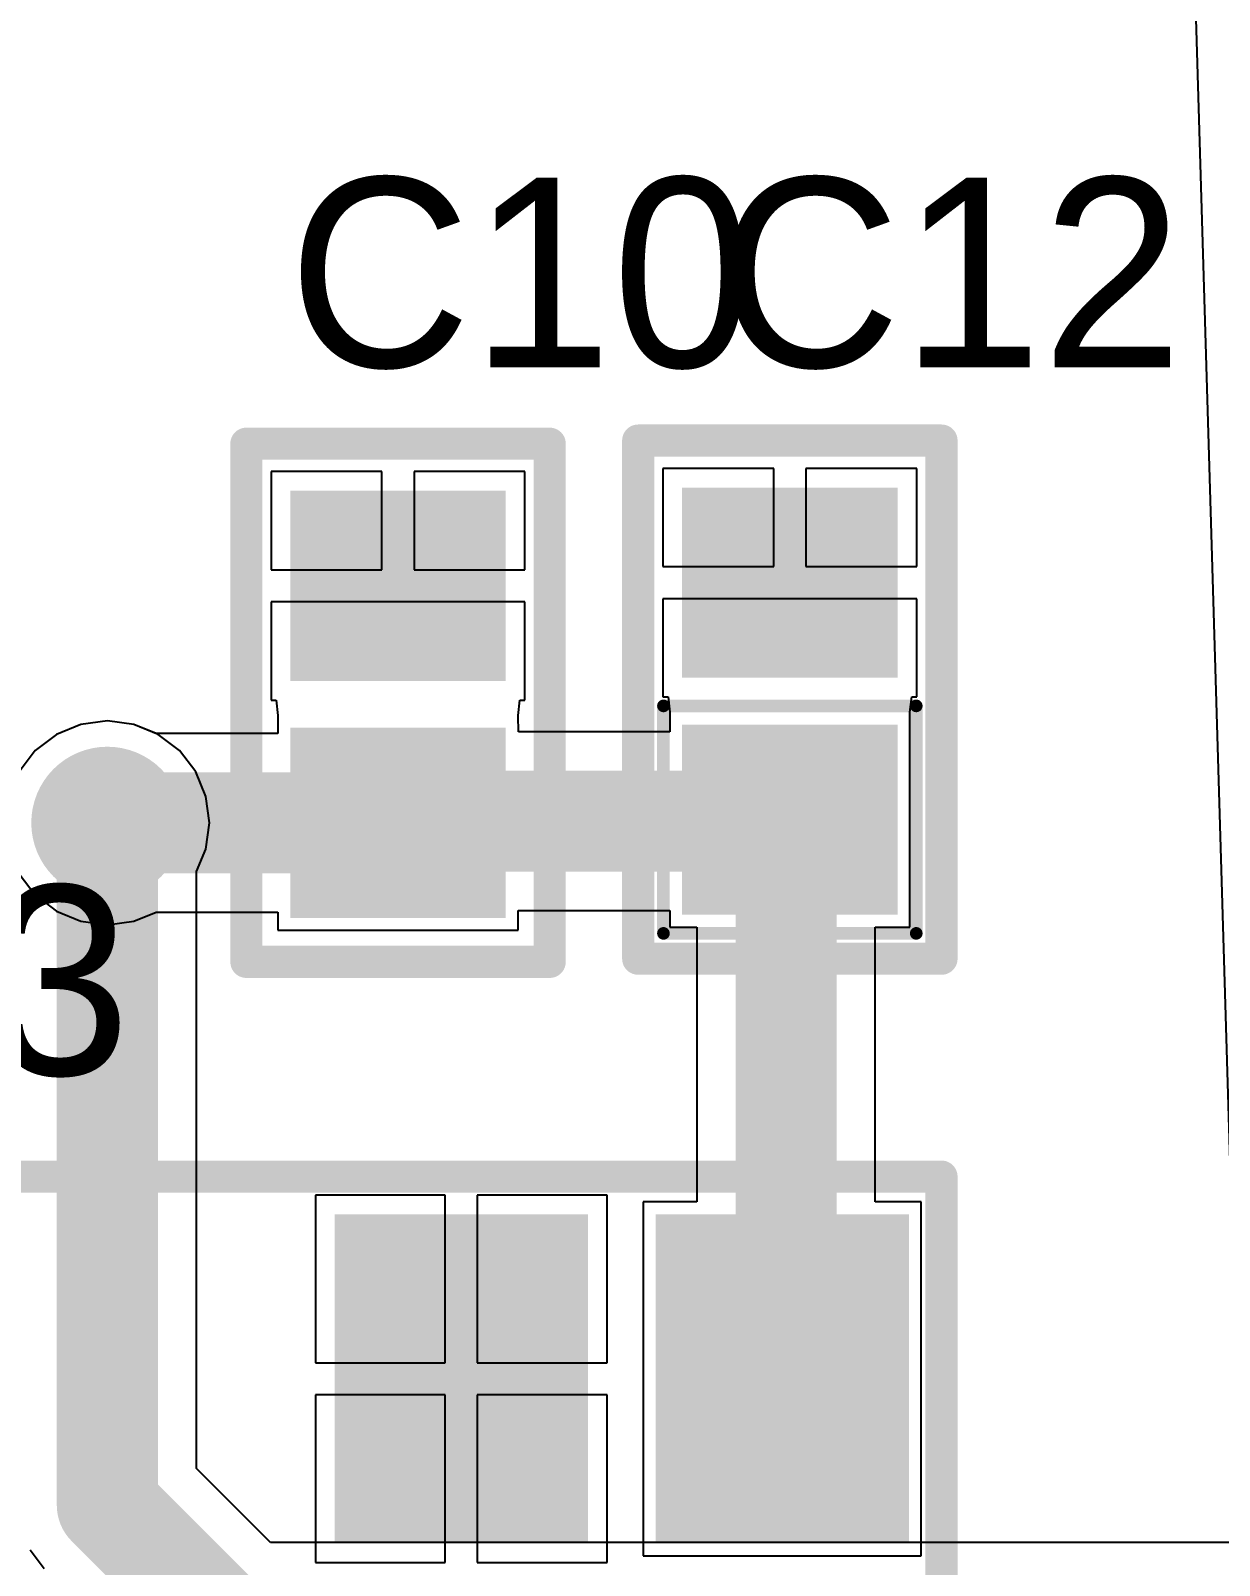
# Model space of a CAD drawing. Header units: millimetres. Extents: x -37 to 96, y -3 to 87.
# Drawn here: x 20.49 to 29.9, y 17.83 to 29.97 of the extents above; entities that cross this region are included whole.
import ezdxf

# ---------------------------------------------------------------- set-up
doc = ezdxf.new("R2010")
doc.units = ezdxf.units.MM
for name, color, linetype in [('BottomLayer', 5, 'Continuous'), ('BottomSolder', 6, 'Continuous'), ('MultiLayer', 9, 'Continuous'), ('TopLayer', 1, 'Continuous'), ('TopOverlay', 2, 'Continuous'), ('TopPaste', 8, 'Continuous'), ('TopSolder', 216, 'Continuous'), ('ViaHoleLayer', 16, 'Continuous')]:
    doc.layers.add(name, color=color, linetype=linetype)

# ---------------------------------------------------------------- blocks, each defined once
blk = doc.blocks.new('TMR1SM_SMD_27')
at = {"layer": 'TopLayer'}
for points in [[(-17.3, 14.34), (-14.9, 14.34), (-17.3, 16.14), (-14.9, 16.14)], [(-17.3, 11.8), (-14.9, 11.8), (-17.3, 13.6), (-14.9, 13.6)]]:
    blk.add_solid(points, dxfattribs=at)
at = {"layer": 'TopOverlay', "const_width": 0.254}
for points in [[(1.6, 16.5), (-17.7, 16.5)], [(-17.7, -1.3), (-17.7, 16.5)]]:
    blk.add_lwpolyline(points, dxfattribs=at)
at = {"layer": 'TopOverlay', "const_width": 0.127}
blk.add_lwpolyline([(-17.764, 16.5, 1), (-17.637, 16.5, 1)], format="xyb", close=True, dxfattribs=at)
blk.add_lwpolyline([(-17.764, 16.5, 1), (-17.637, 16.5, 1)], format="xyb", close=True, dxfattribs=at)
at = {"layer": 'TopPaste'}
for points in [[(-17.3, 14.34), (-14.9, 14.34), (-17.3, 16.14), (-14.9, 16.14)], [(-17.3, 11.8), (-14.9, 11.8), (-17.3, 13.6), (-14.9, 13.6)]]:
    blk.add_solid(points, dxfattribs=at)
at = {"layer": 'TopSolder'}
for points in [[(-17.402, 14.238), (-14.798, 14.238), (-17.402, 16.242), (-14.798, 16.242)], [(-17.402, 11.698), (-14.798, 11.698), (-17.402, 13.702), (-14.798, 13.702)]]:
    blk.add_solid(points, dxfattribs=at)
blk = doc.blocks.new('C______________0805_51')
at = {"layer": 'TopLayer'}
for points in [[(-0.65, -0.75), (0.65, -0.75), (-0.65, 0.75), (0.65, 0.75)], [(1.225, -0.75), (2.525, -0.75), (1.225, 0.75), (2.525, 0.75)]]:
    blk.add_solid(points, dxfattribs=at)
at = {"layer": 'TopOverlay'}
for points, const_width in [([(-1.1, 1.2), (3, 1.2)], 0.254), ([(-1.1, 1.2), (-1.1, -1.2)], 0.254), ([(3, 1.2), (3, -1.2)], 0.254), ([(-0.9, 1), (-0.9, -1)], 0.1), ([(-0.9, 1), (0.9, 1)], 0.1), ([(0.9, 1), (0.9, -1)], 0.1), ([(-0.9, -1), (0.9, -1)], 0.1), ([(-1.1, -1.2), (2, -1.2)], 0.254), ([(2, -1.2), (3, -1.2)], 0.254)]:
    blk.add_lwpolyline(points, dxfattribs=dict(at, const_width=const_width))
for points, const_width in [([(-1.164, 1.2, 1), (-1.037, 1.2, 1)], 0.127), ([(-1.164, 1.2, 1), (-1.037, 1.2, 1)], 0.127), ([(2.936, 1.2, 1), (3.063, 1.2, 1)], 0.127), ([(2.936, 1.2, 1), (3.063, 1.2, 1)], 0.127), ([(-0.925, 1, 1), (-0.875, 1, 1)], 0.05), ([(-0.925, 1, 1), (-0.875, 1, 1)], 0.05), ([(0.875, 1, 1), (0.925, 1, 1)], 0.05), ([(0.875, 1, 1), (0.925, 1, 1)], 0.05), ([(-0.925, -1, 1), (-0.875, -1, 1)], 0.05), ([(-0.925, -1, 1), (-0.875, -1, 1)], 0.05), ([(0.875, -1, 1), (0.925, -1, 1)], 0.05), ([(0.875, -1, 1), (0.925, -1, 1)], 0.05), ([(-1.164, -1.2, 1), (-1.037, -1.2, 1)], 0.127), ([(-1.164, -1.2, 1), (-1.037, -1.2, 1)], 0.127), ([(1.937, -1.2, 1), (2.064, -1.2, 1)], 0.127), ([(1.937, -1.2, 1), (2.064, -1.2, 1)], 0.127), ([(2.936, -1.2, 1), (3.063, -1.2, 1)], 0.127), ([(2.936, -1.2, 1), (3.063, -1.2, 1)], 0.127)]:
    blk.add_lwpolyline(points, format="xyb", close=True, dxfattribs=dict(at, const_width=const_width))
at = {"layer": 'TopPaste'}
for points in [[(-0.65, -0.75), (0.65, -0.75), (-0.65, 0.75), (0.65, 0.75)], [(1.225, -0.75), (2.525, -0.75), (1.225, 0.75), (2.525, 0.75)]]:
    blk.add_solid(points, dxfattribs=at)
at = {"layer": 'TopSolder'}
for points in [[(-0.752, -0.852), (0.752, -0.852), (-0.752, 0.852), (0.752, 0.852)], [(1.123, -0.852), (2.627, -0.852), (1.123, 0.852), (2.627, 0.852)]]:
    blk.add_solid(points, dxfattribs=at)
blk = doc.blocks.new('C_________0805_52')
at = {"layer": 'TopLayer'}
for points in [[(-0.65, -0.75), (0.65, -0.75), (-0.65, 0.75), (0.65, 0.75)], [(1.225, -0.75), (2.525, -0.75), (1.225, 0.75), (2.525, 0.75)]]:
    blk.add_solid(points, dxfattribs=at)
at = {"layer": 'TopOverlay', "const_width": 0.254}
for points in [[(-1.1, 1.2), (-1.1, -1.2)], [(-1.1, 1.2), (3, 1.2)], [(3, 1.2), (3, -1.2)], [(-1.1, -1.2), (2, -1.2)], [(2, -1.2), (3, -1.2)]]:
    blk.add_lwpolyline(points, dxfattribs=at)
at = {"layer": 'TopOverlay', "const_width": 0.127}
for points in [[(-1.164, 1.2, 1), (-1.037, 1.2, 1)], [(-1.164, 1.2, 1), (-1.037, 1.2, 1)], [(2.936, 1.2, 1), (3.063, 1.2, 1)], [(2.936, 1.2, 1), (3.063, 1.2, 1)], [(-1.164, -1.2, 1), (-1.037, -1.2, 1)], [(-1.164, -1.2, 1), (-1.037, -1.2, 1)], [(1.937, -1.2, 1), (2.064, -1.2, 1)], [(1.937, -1.2, 1), (2.064, -1.2, 1)], [(2.936, -1.2, 1), (3.063, -1.2, 1)], [(2.936, -1.2, 1), (3.063, -1.2, 1)]]:
    blk.add_lwpolyline(points, format="xyb", close=True, dxfattribs=at)
at = {"layer": 'TopPaste'}
for points in [[(-0.65, -0.75), (0.65, -0.75), (-0.65, 0.75), (0.65, 0.75)], [(1.225, -0.75), (2.525, -0.75), (1.225, 0.75), (2.525, 0.75)]]:
    blk.add_solid(points, dxfattribs=at)
at = {"layer": 'TopSolder'}
for points in [[(-0.752, -0.852), (0.752, -0.852), (-0.752, 0.852), (0.752, 0.852)], [(1.123, -0.852), (2.627, -0.852), (1.123, 0.852), (2.627, 0.852)]]:
    blk.add_solid(points, dxfattribs=at)

msp = doc.modelspace()

# ---------------------------------------------------------------- linework, layer by layer
at = {"layer": 'BottomLayer'}
for p, q in [((29.7, 30.5), (30, 20.4)), ((20.891, 24.479), (20.697, 24.399)), ((21.1, 24.507), (20.891, 24.479)), ((21.309, 24.479), (21.1, 24.507)), ((21.503, 24.399), (21.309, 24.479)), ((20.697, 24.399), (20.529, 24.271)), ((21.671, 24.271), (21.503, 24.399)), ((20.529, 24.271), (20.401, 24.103)), ((21.799, 24.103), (21.671, 24.271)), ((21.879, 23.909), (21.799, 24.103)), ((21.907, 23.7), (21.879, 23.909)), ((21.879, 23.491), (21.907, 23.7)), ((21.806, 23.314), (21.879, 23.491)), ((21.806, 18.592), (21.806, 23.314)), ((22.392, 18.006), (21.806, 18.592)), ((61.4, 18.006), (22.392, 18.006)), ((20.489, 17.947), (20.601, 17.801))]:
    msp.add_line(p, q, dxfattribs=at)
for points, const_width in [([(20.85, 23.7, 1), (21.35, 23.7, 1)], 0.5), ([(20.9, 23.7, 1), (21.3, 23.7, 1)], 0.4), ([(20.9, 18.3, 1), (21.3, 18.3, 1)], 0.4), ([(20.9, 18.3, 1), (21.3, 18.3, 1)], 0.4)]:
    msp.add_lwpolyline(points, format="xyb", close=True, dxfattribs=dict(at, const_width=const_width))
at = {"layer": 'BottomLayer', "const_width": 0.8}
for points in [[(21.1, 18.3), (21.1, 23.7)], [(21.1, 18.3), (22.1, 17.3)]]:
    msp.add_lwpolyline(points, dxfattribs=at)
at = {"layer": 'BottomSolder', "const_width": 0.602}
msp.add_lwpolyline([(20.799, 23.7, 1), (21.401, 23.7, 1)], format="xyb", close=True, dxfattribs=at)
at = {"layer": 'MultiLayer', "const_width": 0.5}
msp.add_lwpolyline([(20.85, 23.7, 1), (21.35, 23.7, 1)], format="xyb", close=True, dxfattribs=at)
at = {"layer": 'TopLayer'}
for p, q in [((23.273, 26.479), (22.396, 26.479)), ((22.396, 26.479), (22.396, 25.702)), ((23.273, 25.702), (23.273, 26.479)), ((24.404, 26.479), (23.527, 26.479)), ((23.527, 26.479), (23.527, 25.702)), ((24.404, 25.702), (24.404, 26.479)), ((26.373, 26.504), (25.496, 26.504)), ((25.496, 26.504), (25.496, 25.727)), ((26.373, 25.727), (26.373, 26.504)), ((27.504, 26.504), (26.627, 26.504)), ((26.627, 26.504), (26.627, 25.727)), ((27.504, 25.727), (27.504, 26.504)), ((22.396, 25.702), (23.273, 25.702)), ((23.527, 25.702), (24.404, 25.702)), ((25.496, 25.727), (26.373, 25.727)), ((26.627, 25.727), (27.504, 25.727)), ((23.4, 25.448), (22.396, 25.448)), ((22.396, 25.448), (22.396, 24.671)), ((24.404, 25.448), (23.4, 25.448)), ((24.404, 24.671), (24.404, 25.448)), ((26.5, 25.473), (25.496, 25.473)), ((25.496, 25.473), (25.496, 24.696)), ((27.504, 25.473), (26.5, 25.473)), ((27.504, 24.696), (27.504, 25.473)), ((22.396, 24.671), (22.436, 24.671)), ((22.436, 24.671), (22.45, 24.55)), ((24.35, 24.55), (24.364, 24.671)), ((24.364, 24.671), (24.404, 24.671)), ((25.496, 24.696), (25.536, 24.696)), ((25.536, 24.696), (25.55, 24.575)), ((27.45, 24.575), (27.464, 24.696)), ((27.464, 24.696), (27.504, 24.696)), ((22.45, 24.55), (22.45, 24.544)), ((22.45, 24.544), (22.45, 24.406)), ((24.35, 24.546), (24.35, 24.55)), ((24.354, 24.419), (24.35, 24.546)), ((25.55, 24.575), (25.55, 24.569)), ((25.55, 24.569), (25.55, 24.419)), ((27.45, 24.569), (27.45, 24.575)), ((27.45, 22.875), (27.45, 24.569)), ((20.891, 24.479), (20.697, 24.399)), ((21.1, 24.507), (20.891, 24.479)), ((21.309, 24.479), (21.1, 24.507)), ((21.486, 24.406), (21.309, 24.479)), ((25.55, 24.419), (24.354, 24.419)), ((20.697, 24.399), (20.529, 24.271)), ((22.45, 24.406), (21.486, 24.406)), ((20.529, 24.271), (20.401, 24.103)), ((20.401, 23.297), (20.529, 23.129)), ((20.529, 23.129), (20.697, 23.001)), ((20.697, 23.001), (20.891, 22.921)), ((21.309, 22.921), (21.486, 22.994)), ((21.486, 22.994), (22.45, 22.994)), ((22.45, 22.994), (22.45, 22.85)), ((24.35, 22.85), (24.35, 23.006)), ((24.35, 23.006), (25.55, 23.006)), ((25.55, 23.006), (25.55, 22.875)), ((20.891, 22.921), (21.1, 22.893)), ((21.1, 22.893), (21.309, 22.921)), ((22.45, 22.85), (24.35, 22.85)), ((25.55, 22.875), (25.764, 22.875)), ((25.764, 22.875), (25.764, 20.7)), ((27.176, 20.7), (27.176, 22.875)), ((27.176, 22.875), (27.45, 22.875)), ((23.773, 20.754), (22.746, 20.754)), ((22.746, 20.754), (22.746, 19.427)), ((23.773, 19.427), (23.773, 20.754)), ((25.054, 20.754), (24.027, 20.754)), ((24.027, 20.754), (24.027, 19.427)), ((25.054, 19.427), (25.054, 20.754)), ((25.764, 20.7), (25.34, 20.7)), ((25.34, 20.7), (25.34, 17.9)), ((27.54, 20.7), (27.176, 20.7)), ((27.54, 17.9), (27.54, 20.7)), ((22.746, 19.427), (23.773, 19.427)), ((24.027, 19.427), (25.054, 19.427)), ((23.773, 19.173), (22.746, 19.173)), ((22.746, 19.173), (22.746, 17.846)), ((23.773, 17.846), (23.773, 19.173)), ((25.054, 19.173), (24.027, 19.173)), ((24.027, 19.173), (24.027, 17.846)), ((25.054, 17.846), (25.054, 19.173)), ((25.34, 17.9), (27.54, 17.9)), ((22.746, 17.846), (23.773, 17.846)), ((24.027, 17.846), (25.054, 17.846))]:
    msp.add_line(p, q, dxfattribs=at)
for points, const_width in [([(20.85, 23.7, 1), (21.35, 23.7, 1)], 0.5), ([(20.9, 23.7, 1), (21.3, 23.7, 1)], 0.4), ([(23.2, 23.7, 1), (23.6, 23.7, 1)], 0.4), ([(23.2, 23.7, 1), (23.6, 23.7, 1)], 0.4), ([(23.213, 23.713, 1), (23.613, 23.713, 1)], 0.4), ([(23.213, 23.713, 1), (23.613, 23.713, 1)], 0.4), ([(26.253, 23.713, 1), (26.652, 23.713, 1)], 0.4), ([(26.253, 23.713, 1), (26.652, 23.713, 1)], 0.4), ([(26.27, 23.695, 1), (26.67, 23.695, 1)], 0.4), ([(26.27, 23.695, 1), (26.67, 23.695, 1)], 0.4), ([(26.24, 19.3, 1), (26.64, 19.3, 1)], 0.4), ([(26.27, 19.33, 1), (26.67, 19.33, 1)], 0.4), ([(26.27, 19.33, 1), (26.67, 19.33, 1)], 0.4)]:
    msp.add_lwpolyline(points, format="xyb", close=True, dxfattribs=dict(at, const_width=const_width))
at = {"layer": 'TopLayer', "const_width": 0.8}
for points in [[(21.1, 23.7), (23.4, 23.7)], [(23.4, 23.7), (23.413, 23.713)], [(23.413, 23.713), (26.452, 23.713)], [(26.452, 23.713), (26.47, 23.695)], [(26.47, 19.33), (26.47, 23.695)], [(26.44, 19.3), (26.47, 19.33)]]:
    msp.add_lwpolyline(points, dxfattribs=at)
at = {"layer": 'TopSolder', "const_width": 0.602}
msp.add_lwpolyline([(20.799, 23.7, 1), (21.401, 23.7, 1)], format="xyb", close=True, dxfattribs=at)
at = {"layer": 'ViaHoleLayer', "const_width": 0.3}
msp.add_lwpolyline([(20.95, 23.7, 1), (21.25, 23.7, 1)], format="xyb", close=True, dxfattribs=at)

# ---------------------------------------------------------------- block references
for name, p, rotation in [('C______________0805_51', (26.5, 23.725), 90), ('C_________0805_52', (23.4, 23.7), 90), ('TMR1SM_SMD_27', (11.2, 3.2), 270)]:
    msp.add_blockref(name, p, dxfattribs=dict(rotation=rotation))

# ---------------------------------------------------------------- texts
at = {"layer": 'TopOverlay'}
for s, p in [('C10', (22.53, 27.305)), ('C12', (25.93, 27.305)), ('DD3', (17.272, 21.705))]:
    msp.add_text(s, height=1.5, dxfattribs=at).set_placement(p)

doc.saveas('drawing.dxf')
